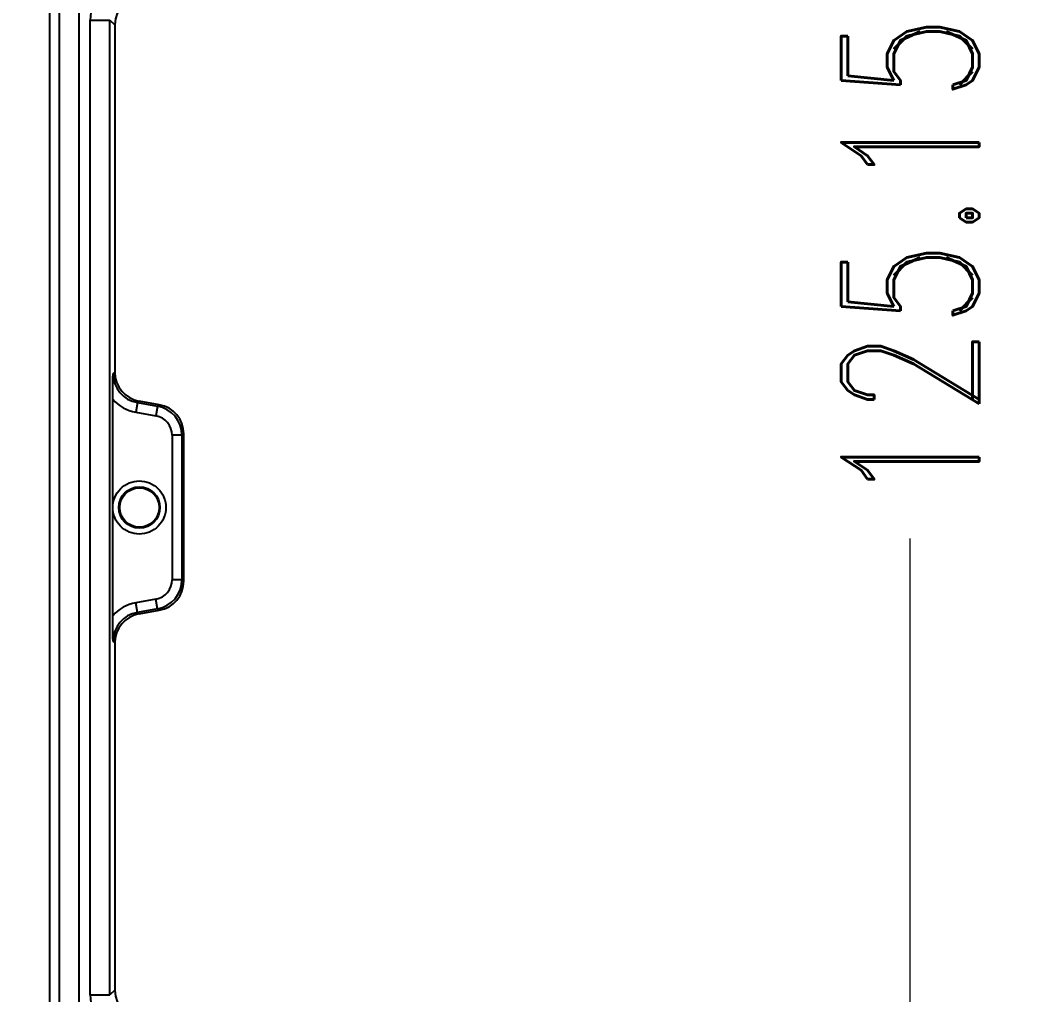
# Model space of a CAD drawing. Header units: millimetres. Extents: x -1995 to -555, y 489 to 1011.
# Drawn here: x -1738.4 to -1687.4, y 870.7 to 920.2 of the extents above; entities that cross this region are included whole.
import ezdxf

# ---------------------------------------------------------------- set-up
doc = ezdxf.new("R2010")
doc.units = ezdxf.units.MM
doc.layers.add('dim', color=82, linetype='Continuous', lineweight=9)
doc.styles.add('ROMAND', font='romand.shx', dxfattribs={"width": 0.75, "bigfont": 'gbcbig.shx'})
doc.dimstyles.new('YanXiu', dxfattribs={"dimtxt": 2.5, "dimasz": 2.2, "dimexe": 1, "dimexo": 0, "dimgap": 0.66, "dimtad": 0, "dimzin": 1, "dimdsep": 46, "dimtxsty": 'ROMAND', "dimblk": 'CLOSEDBLANK', "dimcen": 0, "dimclrd": 3, "dimclre": 3, "dimclrt": 7, "dimazin": 0, "dimtfac": 1, "dimtofl": 0, "dimtmove": 0, "dimatfit": 3, "dimldrblk": 'CLOSEDBLANK', "dimfxl": 1, "dimlwd": 5, "dimlwe": 5, "dimarcsym": 0})

# ---------------------------------------------------------------- blocks, each defined once
blk = doc.blocks.new('_ClosedBlank')
at = {"color": 0, "linetype": 'ByBlock', "lineweight": -2}
for p, q in [((-1, 0.1667), (0, 0)), ((-1, 0.1667), (-1, -0.1667)), ((0, 0), (-1, -0.1667))]:
    blk.add_line(p, q, dxfattribs=at)
blk = doc.blocks.new('*D148')
at = {"layer": 'Defpoints', "color": 0}
for p in [(-1744.353, 970.565), (-1748.042, 845.415), (-1693.14, 845.415)]:
    blk.add_point(p, dxfattribs=at)
at = {"layer": 'dim', "color": 3, "lineweight": 5}
for p, q in [((-1742.954, 970.565), (-1691.741, 970.565)), ((-1693.14, 964.965), (-1693.14, 922.139)), ((-1693.14, 851.015), (-1693.14, 893.841)), ((-1746.643, 845.415), (-1691.741, 845.415))]:
    blk.add_line(p, q, dxfattribs=at)
at = {"layer": 'dim', "color": 3, "lineweight": 5, "xscale": 5.600000000000001, "yscale": 5.600000000000001, "zscale": 5.600000000000001}
for p, rotation in [((-1693.14, 970.565), 90), ((-1693.14, 845.415), 270)]:
    blk.add_blockref('_ClosedBlank', p, dxfattribs=dict(at, rotation=rotation))
at = {"layer": 'dim', "color": 7, "insert": (-1693.14, 907.99), "char_height": 7, "attachment_point": 5, "rotation": 90, "style": 'ROMAND'}
blk.add_mtext('125.15', dxfattribs=at)
blk = doc.blocks.new('*D149')
at = {"layer": 'Defpoints', "color": 0}
for p in [(-1744.353, 970.565), (-1734.541, 765.065), (-1682.94, 765.065)]:
    blk.add_point(p, dxfattribs=at)
at = {"layer": 'dim', "color": 3, "lineweight": 5}
for p, q in [((-1742.954, 970.565), (-1681.541, 970.565)), ((-1682.94, 964.965), (-1682.94, 879.839)), ((-1682.94, 770.665), (-1682.94, 855.791)), ((-1733.142, 765.065), (-1681.541, 765.065))]:
    blk.add_line(p, q, dxfattribs=at)
at = {"layer": 'dim', "color": 3, "lineweight": 5, "xscale": 5.600000000000001, "yscale": 5.600000000000001, "zscale": 5.600000000000001}
for p, rotation in [((-1682.94, 970.565), 90), ((-1682.94, 765.065), 270)]:
    blk.add_blockref('_ClosedBlank', p, dxfattribs=dict(at, rotation=rotation))
at = {"layer": 'dim', "color": 7, "insert": (-1682.94, 867.815), "char_height": 7, "attachment_point": 5, "rotation": 90, "style": 'ROMAND'}
blk.add_mtext('205.5', dxfattribs=at)

msp = doc.modelspace()

# ---------------------------------------------------------------- linework, layer by layer
at = {"color": 7, "linetype": 'Continuous'}
for p, q in [((-1736.353, 835.574), (-1736.353, 955.256)), ((-1735.354, 835.575), (-1735.354, 955.255)), ((-1736.835, 836.057), (-1736.835, 954.773)), ((-1734.787, 920.162), (-1733.788, 920.162)), ((-1734.787, 870.669), (-1734.787, 920.162)), ((-1733.788, 870.668), (-1733.788, 920.162)), ((-1733.788, 920.162), (-1733.542, 919.916)), ((-1733.542, 919.916), (-1733.542, 902.29)), ((-1733.542, 902.29), (-1733.63, 902.217)), ((-1733.644, 895.401), (-1733.647, 900.914)), ((-1732.391, 900.74), (-1732.478, 900.248)), ((-1732.303, 900.814), (-1732.392, 900.74)), ((-1732.392, 900.74), (-1731.368, 900.56)), ((-1731.281, 900.634), (-1732.303, 900.814)), ((-1731.369, 900.56), (-1731.455, 900.068)), ((-1731.281, 900.634), (-1731.368, 900.56)), ((-1732.478, 900.248), (-1731.455, 900.068)), ((-1730.13, 899.084), (-1730.63, 899.084)), ((-1730.63, 899.084), (-1730.63, 891.747)), ((-1730.042, 899.157), (-1730.13, 899.084)), ((-1730.13, 899.084), (-1730.13, 891.746)), ((-1730.042, 891.673), (-1730.042, 899.157)), ((-1733.647, 889.917), (-1733.644, 895.429)), ((-1730.13, 891.747), (-1730.63, 891.747)), ((-1730.13, 891.746), (-1730.042, 891.673)), ((-1731.455, 890.763), (-1732.478, 890.582)), ((-1731.369, 890.271), (-1731.455, 890.763)), ((-1732.391, 890.09), (-1732.478, 890.582)), ((-1731.368, 890.271), (-1732.392, 890.09)), ((-1731.368, 890.271), (-1731.281, 890.197)), ((-1732.392, 890.09), (-1732.303, 890.016)), ((-1732.303, 890.016), (-1731.281, 890.197)), ((-1733.63, 888.614), (-1733.542, 888.54)), ((-1733.542, 888.54), (-1733.542, 870.914)), ((-1733.542, 870.914), (-1733.788, 870.668)), ((-1734.787, 870.669), (-1733.788, 870.669))]:
    msp.add_line(p, q, dxfattribs=at)
for radius in [1.047, 1, 1]:
    msp.add_circle((-1732.292, 895.415), radius, dxfattribs=at)
for centre, radius, start, end in [((-1732.289, 920.162), 2.499, 144.1606, 180.0077), ((-1732.132, 902.216), 1.498, 179.9632, 260.0127), ((-1732.042, 902.291), 1.5, 180, 260), ((-1732.131, 902.217), 1.999, 220.6824, 260.0036), ((-1731.63, 899.083), 1.5, 0.0307, 79.9662), ((-1731.542, 899.157), 1.5, 0, 80), ((-1731.629, 899.084), 0.999, 359.997, 80.0031), ((-1731.629, 891.747), 0.999, 279.9976, 0.0023), ((-1731.63, 891.747), 1.5, 280.0337, 359.9693), ((-1731.542, 891.674), 1.5, 280, 0), ((-1732.131, 888.613), 2, 100.0047, 139.3096), ((-1732.132, 888.615), 1.498, 99.9811, 180.0342), ((-1732.042, 888.539), 1.5, 100, 180), ((-1732.289, 870.668), 2.499, 179.9926, 216.0129)]:
    msp.add_arc(centre, radius, start, end, dxfattribs=at)
for centre, major_axis, ratio, start_param, end_param in [((-1732.041, 919.914), (1.062, -1.062), 0.998783, 2.356803, 3.926382), ((-1732.041, 902.292), (-1.15, -0.965), 0.998963, -0.697621, 0.697621), ((-1731.543, 899.156), (1.15, 0.965), 0.998963, -0.697621, 0.697621), ((-1731.543, 891.675), (1.15, -0.965), 0.998963, -0.697621, 0.697621), ((-1732.041, 888.539), (1.15, -0.965), 0.998963, 2.443972, 3.839213), ((-1732.041, 870.916), (-1.062, -1.062), 0.998783, -0.784789, 0.784789)]:
    msp.add_ellipse(centre, major_axis=major_axis, ratio=ratio, start_param=start_param, end_param=end_param, dxfattribs=at)
for points, start_tangent, end_tangent in [([(-1733.647, 900.914), (-1733.646, 901.222), (-1733.642, 901.545), (-1733.637, 901.876), (-1733.63, 902.217)], (0.000002, 1), (0.020083, 0.999798)), ([(-1733.644, 895.401), (-1733.537, 895.93), (-1733.245, 896.368), (-1732.808, 896.66), (-1732.292, 896.762), (-1731.776, 896.66), (-1731.339, 896.368), (-1731.047, 895.93), (-1730.945, 895.415)], (0, 1), (0, -1)), ([(-1730.945, 895.415), (-1731.047, 894.9), (-1731.339, 894.463), (-1731.776, 894.171), (-1732.292, 894.068), (-1732.808, 894.171), (-1733.245, 894.463), (-1733.537, 894.9), (-1733.644, 895.429)], (0, -1), (0, 1)), ([(-1733.63, 888.614), (-1733.634, 888.819), (-1733.638, 889.028), (-1733.641, 889.241), (-1733.644, 889.46), (-1733.646, 889.685), (-1733.647, 889.917)], (-0.020169, 0.999797), (-0.000002, 1))]:
    msp.add_spline(points, degree=3, dxfattribs=dict(at, start_tangent=start_tangent, end_tangent=end_tangent))

# ---------------------------------------------------------------- dimensions: what is measured, and where the dimension line sits
at = {"layer": 'dim'}
for base, p2, picture, middle in [((-1693.14, 845.415), (-1748.042, 845.415), '*D148', (-1693.14, 907.99)), ((-1682.94, 765.065), (-1734.541, 765.065), '*D149', (-1682.94, 867.815))]:
    dim = msp.add_linear_dim(base=base, p1=(-1744.353, 970.565), p2=p2, angle=90, dimstyle='YanXiu', override={"dimtxt": 7, "dimasz": 5.6, "dimexe": 1.3993, "dimexo": 1.3993, "dimgap": 1.3993, "dimzin": 8}, dxfattribs=at)
    dim.commit()
    dim.dimension.update_dxf_attribs({"geometry": picture, "text_midpoint": middle})

doc.saveas('drawing.dxf')
